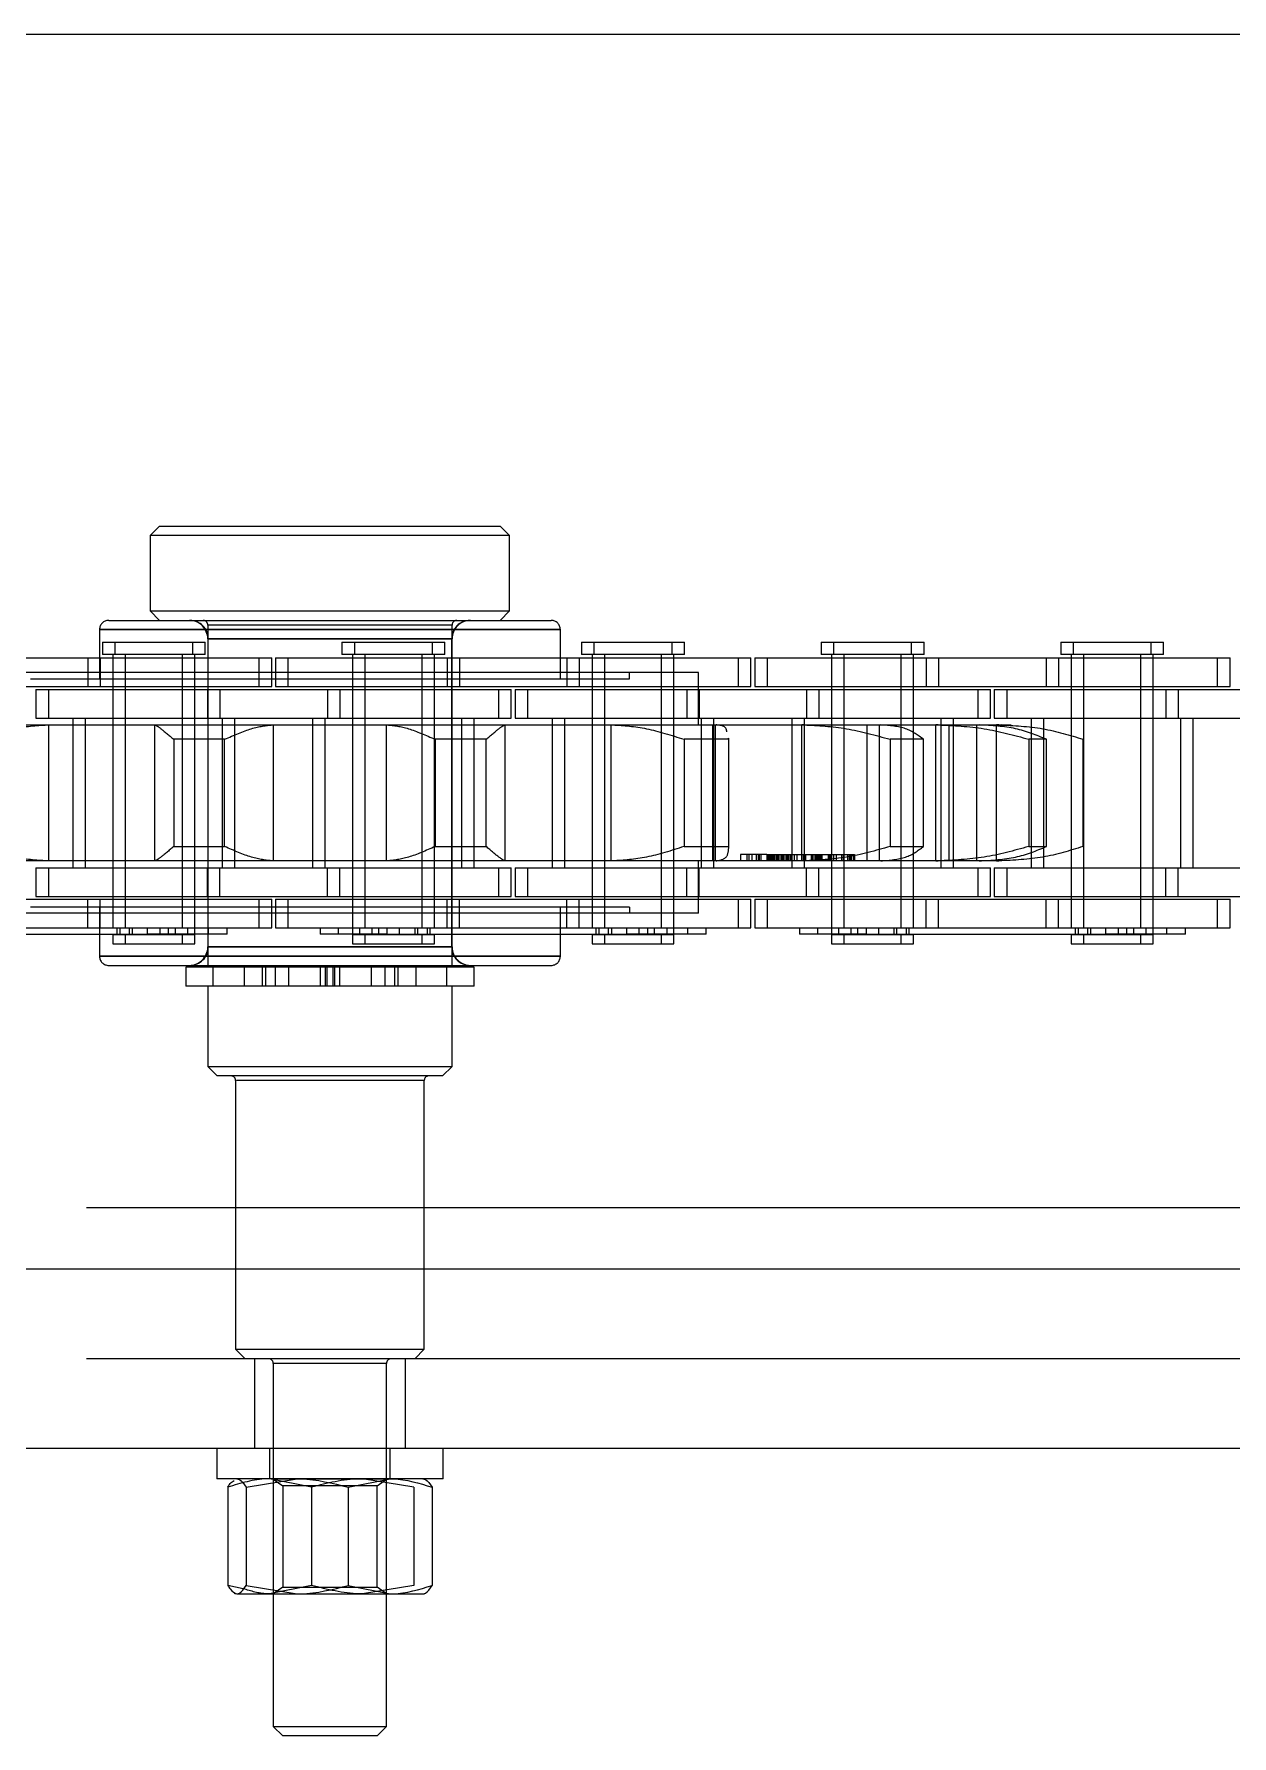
# Model space of a CAD drawing. Header units: metres. Extents: x 0 to 21025, y 0 to 14850.
# Drawn here: x 5082.2 to 5145.7, y 9031.4 to 9121.6 of the extents above; entities that cross this region are included whole.
import ezdxf

# ---------------------------------------------------------------- set-up
doc = ezdxf.new("R2010")
doc.units = ezdxf.units.M
doc.header["$LTSCALE"] = 25
doc.linetypes.add('HIDDEN2', pattern=[4.7625, 3.175, -1.5875])
doc.layers.add('SL4', color=4, linetype='Continuous')
doc.layers.add('ST1', color=7, linetype='HIDDEN2')

msp = doc.modelspace()

# ---------------------------------------------------------------- linework, layer by layer
at = {"layer": 'SL4'}
for p, q in [((4878.736, 9121.619), (5668.493, 9121.619)), ((4878.736, 9056.144), (5668.499, 9056.144)), ((5828.739, 9046.619), (4878.736, 9046.619)), ((5091.896, 9046.619), (5091.896, 9045.019)), ((5103.896, 9045.019), (5103.896, 9046.619)), ((5103.896, 9045.019), (5091.896, 9045.019)), ((5092.481, 9044.572), (5092.481, 9039.365)), ((5093.454, 9044.572), (5096.162, 9045.019)), ((5093.454, 9044.572), (5093.454, 9039.365)), ((5098.869, 9044.572), (5101.09, 9045.019)), ((5098.869, 9044.572), (5098.869, 9039.365)), ((5102.969, 9044.977), (5102.896, 9045.019)), ((5103.311, 9044.572), (5103.311, 9039.365)), ((5093.302, 9039.188), (5092.481, 9039.365)), ((5092.824, 9038.96), (5092.896, 9038.919)), ((5092.968, 9038.919), (5096.162, 9038.919)), ((5093.454, 9039.365), (5096.162, 9038.919)), ((5094.896, 9038.919), (5094.896, 9031.884)), ((5096.162, 9038.919), (5101.09, 9038.919)), ((5098.869, 9039.365), (5101.09, 9038.919)), ((5100.896, 9031.884), (5100.896, 9038.919)), ((5101.09, 9038.919), (5102.893, 9038.919)), ((5102.896, 9038.919), (5102.969, 9038.96)), ((5094.896, 9031.884), (5095.396, 9031.384)), ((5094.896, 9031.884), (5100.896, 9031.884)), ((5100.396, 9031.384), (5100.896, 9031.884)), ((5100.396, 9031.384), (5095.396, 9031.384))]:
    msp.add_line(p, q, dxfattribs=at)
for points, knots in [([(5092.481, 9044.572), (5092.522, 9044.641), (5092.635, 9044.833), (5092.753, 9044.886), (5092.828, 9044.92)], [0, 0, 0, 0, 0.360683, 1, 1, 1, 1]), ([(5092.968, 9045.019), (5093.012, 9045.012), (5093.177, 9044.987), (5093.337, 9044.747), (5093.454, 9044.572)], [0, 0, 0, 0, 0.268634, 1, 1, 1, 1]), ([(5096.162, 9045.019), (5096.226, 9045.018), (5097.14, 9045.012), (5098.036, 9044.784), (5098.869, 9044.572)], [0, 0, 0, 0, 0.070201, 1, 1, 1, 1]), ([(5101.09, 9045.019), (5101.143, 9045.018), (5101.893, 9045.012), (5102.628, 9044.784), (5103.311, 9044.572)], [0, 0, 0, 0, 0.070201, 1, 1, 1, 1]), ([(5102.825, 9045.019), (5102.869, 9045.012), (5103.034, 9044.987), (5103.194, 9044.747), (5103.311, 9044.572)], [0, 0, 0, 0, 0.268634, 1, 1, 1, 1]), ([(5092.481, 9039.365), (5092.522, 9039.298), (5092.681, 9039.036), (5092.846, 9038.969), (5092.968, 9038.919)], [0, 0, 0, 0, 0.257551, 1, 1, 1, 1]), ([(5092.968, 9038.919), (5093.012, 9038.925), (5093.177, 9038.95), (5093.337, 9039.19), (5093.454, 9039.365)], [0, 0, 0, 0, 0.268634, 1, 1, 1, 1]), ([(5096.162, 9038.919), (5096.226, 9038.919), (5097.14, 9038.925), (5098.036, 9039.153), (5098.869, 9039.365)], [0, 0, 0, 0, 0.070201, 1, 1, 1, 1]), ([(5101.09, 9038.919), (5101.143, 9038.919), (5101.893, 9038.925), (5102.628, 9039.153), (5103.311, 9039.365)], [0, 0, 0, 0, 0.0702006, 1, 1, 1, 1]), ([(5102.825, 9038.919), (5102.869, 9038.925), (5103.034, 9038.95), (5103.194, 9039.19), (5103.311, 9039.365)], [0, 0, 0, 0, 0.268634, 1, 1, 1, 1])]:
    msp.add_open_spline(points, degree=3, knots=knots, dxfattribs=at)
at = {"layer": 'ST1'}
for p, q in [((5088.871, 9095.529), (5088.371, 9095.029)), ((5107.421, 9095.029), (5088.371, 9095.029)), ((5088.371, 9095.029), (5088.371, 9091.029)), ((5088.871, 9095.529), (5106.921, 9095.529)), ((5107.421, 9095.029), (5106.921, 9095.529)), ((5107.421, 9091.029), (5107.421, 9095.029)), ((5086.17, 9090.529), (5109.623, 9090.529)), ((5088.371, 9091.029), (5107.421, 9091.029)), ((5088.371, 9091.029), (5088.871, 9090.529)), ((5104.371, 9090.279), (5091.421, 9090.279)), ((5091.421, 9090.279), (5091.421, 9072.239)), ((5104.371, 9072.239), (5104.371, 9090.279)), ((5106.921, 9090.529), (5107.421, 9091.029)), ((5085.681, 9090.04), (5085.681, 9087.44)), ((5085.681, 9090.04), (5110.111, 9090.04)), ((5110.111, 9090.04), (5085.681, 9090.04)), ((5085.836, 9089.384), (5090.633, 9089.384)), ((5085.836, 9089.384), (5085.836, 9088.725)), ((5086.491, 9089.384), (5086.491, 9088.725)), ((5090.633, 9089.384), (5091.288, 9089.384)), ((5090.633, 9088.725), (5090.633, 9089.384)), ((5091.288, 9088.725), (5091.288, 9089.384)), ((5091.421, 9089.551), (5091.421, 9073.216)), ((5104.347, 9089.551), (5091.446, 9089.551)), ((5091.446, 9073.216), (5091.446, 9089.551)), ((5091.446, 9089.551), (5104.347, 9089.551)), ((5098.536, 9089.384), (5103.333, 9089.384)), ((5098.536, 9089.384), (5098.536, 9088.725)), ((5099.191, 9089.384), (5099.191, 9088.725)), ((5103.333, 9089.384), (5103.988, 9089.384)), ((5103.333, 9088.725), (5103.333, 9089.384)), ((5103.988, 9088.725), (5103.988, 9089.384)), ((5104.347, 9089.551), (5104.347, 9073.216)), ((5104.371, 9073.216), (5104.371, 9089.551)), ((5110.111, 9087.44), (5110.111, 9090.04)), ((5111.236, 9089.384), (5116.033, 9089.384)), ((5111.236, 9089.384), (5111.236, 9088.725)), ((5111.891, 9089.384), (5111.891, 9088.725)), ((5116.033, 9089.384), (5116.688, 9089.384)), ((5116.033, 9088.725), (5116.033, 9089.384)), ((5116.688, 9088.725), (5116.688, 9089.384)), ((5123.936, 9089.384), (5128.733, 9089.384)), ((5123.936, 9089.384), (5123.936, 9088.725)), ((5124.591, 9089.384), (5124.591, 9088.725)), ((5128.733, 9089.384), (5129.388, 9089.384)), ((5128.733, 9088.725), (5128.733, 9089.384)), ((5129.388, 9088.725), (5129.388, 9089.384)), ((5136.636, 9089.384), (5141.433, 9089.384)), ((5136.636, 9089.384), (5136.636, 9088.725)), ((5137.291, 9089.384), (5137.291, 9088.725)), ((5141.433, 9089.384), (5142.088, 9089.384)), ((5141.433, 9088.725), (5141.433, 9089.384)), ((5142.088, 9088.725), (5142.088, 9089.384)), ((5078.709, 9088.541), (5085.059, 9088.541)), ((5085.059, 9088.541), (5085.059, 9087.021)), ((5085.059, 9088.541), (5094.154, 9088.541)), ((5085.715, 9088.541), (5085.715, 9087.021)), ((5090.633, 9088.725), (5085.836, 9088.725)), ((5086.389, 9088.725), (5086.389, 9074.227)), ((5086.389, 9088.541), (5086.389, 9087.021)), ((5087.045, 9088.725), (5087.045, 9074.227)), ((5087.045, 9088.541), (5087.045, 9087.021)), ((5090.079, 9074.227), (5090.079, 9088.725)), ((5090.079, 9087.021), (5090.079, 9088.541)), ((5091.288, 9088.725), (5090.633, 9088.725)), ((5090.735, 9074.227), (5090.735, 9088.725)), ((5090.735, 9087.021), (5090.735, 9088.541)), ((5094.154, 9088.541), (5094.81, 9088.541)), ((5094.154, 9087.021), (5094.154, 9088.541)), ((5094.81, 9087.021), (5094.81, 9088.541)), ((5095.014, 9088.541), (5104.109, 9088.541)), ((5095.014, 9088.541), (5095.014, 9087.021)), ((5095.67, 9088.541), (5095.67, 9087.021)), ((5103.333, 9088.725), (5098.536, 9088.725)), ((5099.089, 9088.725), (5099.089, 9074.227)), ((5099.089, 9088.541), (5099.089, 9087.021)), ((5099.745, 9088.725), (5099.745, 9074.227)), ((5099.745, 9088.541), (5099.745, 9087.021)), ((5102.779, 9074.227), (5102.779, 9088.725)), ((5102.779, 9087.021), (5102.779, 9088.541)), ((5103.988, 9088.725), (5103.333, 9088.725)), ((5103.435, 9074.227), (5103.435, 9088.725)), ((5103.435, 9087.021), (5103.435, 9088.541)), ((5104.109, 9088.541), (5104.109, 9087.021)), ((5104.109, 9088.541), (5110.459, 9088.541)), ((5104.765, 9088.541), (5104.765, 9087.021)), ((5110.459, 9088.541), (5110.459, 9087.021)), ((5110.459, 9088.541), (5119.554, 9088.541)), ((5111.115, 9088.541), (5111.115, 9087.021)), ((5116.033, 9088.725), (5111.236, 9088.725)), ((5111.789, 9088.725), (5111.789, 9074.227)), ((5111.789, 9088.541), (5111.789, 9087.021)), ((5112.445, 9088.725), (5112.445, 9074.227)), ((5112.445, 9088.541), (5112.445, 9087.021)), ((5115.479, 9074.227), (5115.479, 9088.725)), ((5115.479, 9087.021), (5115.479, 9088.541)), ((5116.688, 9088.725), (5116.033, 9088.725)), ((5116.135, 9074.227), (5116.135, 9088.725)), ((5116.135, 9087.021), (5116.135, 9088.541)), ((5119.554, 9088.541), (5120.21, 9088.541)), ((5119.554, 9087.021), (5119.554, 9088.541)), ((5120.21, 9087.021), (5120.21, 9088.541)), ((5120.414, 9088.541), (5129.509, 9088.541)), ((5120.414, 9088.541), (5120.414, 9087.021)), ((5121.07, 9088.541), (5121.07, 9087.021)), ((5128.733, 9088.725), (5123.936, 9088.725)), ((5124.489, 9088.725), (5124.489, 9074.227)), ((5124.489, 9088.541), (5124.489, 9087.021)), ((5125.145, 9088.725), (5125.145, 9074.227)), ((5125.145, 9088.541), (5125.145, 9087.021)), ((5128.179, 9074.227), (5128.179, 9088.725)), ((5128.179, 9087.021), (5128.179, 9088.541)), ((5129.388, 9088.725), (5128.733, 9088.725)), ((5128.835, 9074.227), (5128.835, 9088.725)), ((5128.835, 9087.021), (5128.835, 9088.541)), ((5129.509, 9088.541), (5129.509, 9087.021)), ((5129.509, 9088.541), (5135.859, 9088.541)), ((5130.165, 9088.541), (5130.165, 9087.021)), ((5135.859, 9088.541), (5135.859, 9087.021)), ((5135.859, 9088.541), (5144.954, 9088.541)), ((5136.515, 9088.541), (5136.515, 9087.021)), ((5141.433, 9088.725), (5136.636, 9088.725)), ((5137.189, 9088.725), (5137.189, 9074.227)), ((5137.189, 9088.541), (5137.189, 9087.021)), ((5137.845, 9088.725), (5137.845, 9074.227)), ((5137.845, 9088.541), (5137.845, 9087.021)), ((5140.879, 9074.227), (5140.879, 9088.725)), ((5140.879, 9087.021), (5140.879, 9088.541)), ((5142.088, 9088.725), (5141.433, 9088.725)), ((5141.535, 9074.227), (5141.535, 9088.725)), ((5141.535, 9087.021), (5141.535, 9088.541)), ((5144.954, 9088.541), (5145.61, 9088.541)), ((5144.954, 9087.021), (5144.954, 9088.541)), ((5145.61, 9087.021), (5145.61, 9088.541)), ((5117.44, 9087.759), (5078.352, 9087.759)), ((5113.776, 9087.44), (5113.776, 9087.759)), ((5117.44, 9084.989), (5117.44, 9087.759)), ((5078.709, 9087.021), (5085.059, 9087.021)), ((5082.017, 9087.44), (5113.776, 9087.44)), ((5082.314, 9086.869), (5091.409, 9086.869)), ((5082.314, 9086.869), (5082.314, 9085.349)), ((5082.97, 9086.869), (5082.97, 9085.349)), ((5085.059, 9087.021), (5094.154, 9087.021)), ((5086.389, 9086.869), (5086.389, 9085.349)), ((5087.045, 9086.869), (5087.045, 9085.349)), ((5090.079, 9085.349), (5090.079, 9086.869)), ((5090.735, 9085.349), (5090.735, 9086.869)), ((5091.409, 9086.869), (5091.409, 9085.349)), ((5091.409, 9086.869), (5097.759, 9086.869)), ((5092.065, 9086.869), (5092.065, 9085.349)), ((5094.154, 9087.021), (5094.81, 9087.021)), ((5095.014, 9087.021), (5104.109, 9087.021)), ((5097.759, 9086.869), (5097.759, 9085.349)), ((5097.759, 9086.869), (5106.854, 9086.869)), ((5098.415, 9086.869), (5098.415, 9085.349)), ((5099.089, 9086.869), (5099.089, 9085.349)), ((5099.745, 9086.869), (5099.745, 9085.349)), ((5102.779, 9085.349), (5102.779, 9086.869)), ((5103.435, 9085.349), (5103.435, 9086.869)), ((5104.109, 9087.021), (5110.459, 9087.021)), ((5106.854, 9086.869), (5107.51, 9086.869)), ((5106.854, 9085.349), (5106.854, 9086.869)), ((5107.51, 9085.349), (5107.51, 9086.869)), ((5107.714, 9086.869), (5116.809, 9086.869)), ((5107.714, 9086.869), (5107.714, 9085.349)), ((5108.37, 9086.869), (5108.37, 9085.349)), ((5110.459, 9087.021), (5119.554, 9087.021)), ((5111.789, 9086.869), (5111.789, 9085.349)), ((5112.445, 9086.869), (5112.445, 9085.349)), ((5115.479, 9085.349), (5115.479, 9086.869)), ((5116.135, 9085.349), (5116.135, 9086.869)), ((5116.809, 9086.869), (5116.809, 9085.349)), ((5116.809, 9086.869), (5123.159, 9086.869)), ((5117.465, 9086.869), (5117.465, 9085.349)), ((5119.554, 9087.021), (5120.21, 9087.021)), ((5120.414, 9087.021), (5129.509, 9087.021)), ((5123.159, 9086.869), (5123.159, 9085.349)), ((5123.159, 9086.869), (5132.254, 9086.869)), ((5123.815, 9086.869), (5123.815, 9085.349)), ((5124.489, 9086.869), (5124.489, 9085.349)), ((5125.145, 9086.869), (5125.145, 9085.349)), ((5128.179, 9085.349), (5128.179, 9086.869)), ((5128.835, 9085.349), (5128.835, 9086.869)), ((5129.509, 9087.021), (5135.859, 9087.021)), ((5132.254, 9086.869), (5132.91, 9086.869)), ((5132.254, 9085.349), (5132.254, 9086.869)), ((5132.91, 9085.349), (5132.91, 9086.869)), ((5133.114, 9086.869), (5142.209, 9086.869)), ((5133.114, 9086.869), (5133.114, 9085.349)), ((5133.77, 9086.869), (5133.77, 9085.349)), ((5135.859, 9087.021), (5144.954, 9087.021)), ((5137.189, 9086.869), (5137.189, 9085.349)), ((5137.845, 9086.869), (5137.845, 9085.349)), ((5140.879, 9085.349), (5140.879, 9086.869)), ((5141.535, 9085.349), (5141.535, 9086.869)), ((5142.209, 9086.869), (5142.209, 9085.349)), ((5142.209, 9086.869), (5148.559, 9086.869)), ((5142.865, 9086.869), (5142.865, 9085.349)), ((5144.954, 9087.021), (5145.61, 9087.021)), ((5077.422, 9084.989), (5082.904, 9084.989)), ((5082.314, 9085.349), (5091.409, 9085.349)), ((5082.904, 9084.989), (5082.992, 9084.989)), ((5082.992, 9077.779), (5082.992, 9084.989)), ((5082.992, 9084.989), (5088.615, 9084.989)), ((5084.274, 9085.349), (5084.274, 9077.419)), ((5084.93, 9085.349), (5084.93, 9077.419)), ((5086.389, 9085.349), (5086.389, 9077.419)), ((5087.045, 9085.349), (5087.045, 9077.419)), ((5088.615, 9077.779), (5088.615, 9084.989)), ((5088.615, 9084.989), (5088.621, 9084.989)), ((5088.621, 9084.989), (5094.854, 9084.989)), ((5090.079, 9077.419), (5090.079, 9085.349)), ((5090.735, 9077.419), (5090.735, 9085.349)), ((5091.409, 9085.349), (5097.759, 9085.349)), ((5092.194, 9077.419), (5092.194, 9085.349)), ((5092.85, 9077.419), (5092.85, 9085.349)), ((5094.854, 9084.989), (5094.905, 9084.989)), ((5094.905, 9077.779), (5094.905, 9084.989)), ((5094.905, 9084.989), (5100.888, 9084.989)), ((5096.974, 9085.349), (5096.974, 9077.419)), ((5097.63, 9085.349), (5097.63, 9077.419)), ((5097.759, 9085.349), (5106.854, 9085.349)), ((5099.089, 9085.349), (5099.089, 9077.419)), ((5099.745, 9085.349), (5099.745, 9077.419)), ((5100.888, 9077.779), (5100.888, 9084.989)), ((5100.888, 9084.989), (5100.938, 9084.989)), ((5100.938, 9084.989), (5107.172, 9084.989)), ((5102.779, 9077.419), (5102.779, 9085.349)), ((5103.435, 9077.419), (5103.435, 9085.349)), ((5104.894, 9077.419), (5104.894, 9085.349)), ((5105.55, 9077.419), (5105.55, 9085.349)), ((5106.854, 9085.349), (5107.51, 9085.349)), ((5107.172, 9084.989), (5107.178, 9084.989)), ((5107.178, 9077.779), (5107.178, 9084.989)), ((5107.178, 9084.989), (5112.801, 9084.989)), ((5107.714, 9085.349), (5116.809, 9085.349)), ((5109.674, 9085.349), (5109.674, 9077.419)), ((5110.33, 9085.349), (5110.33, 9077.419)), ((5111.789, 9085.349), (5111.789, 9077.419)), ((5112.445, 9085.349), (5112.445, 9077.419)), ((5112.801, 9077.779), (5112.801, 9084.989)), ((5112.801, 9084.989), (5112.889, 9084.989)), ((5112.889, 9084.989), (5118.37, 9084.989)), ((5115.479, 9077.419), (5115.479, 9085.349)), ((5116.135, 9077.419), (5116.135, 9085.349)), ((5116.809, 9085.349), (5123.159, 9085.349)), ((5117.594, 9077.419), (5117.594, 9085.349)), ((5118.182, 9084.989), (5118.182, 9077.779)), ((5118.25, 9077.419), (5118.25, 9085.349)), ((5118.332, 9077.779), (5118.332, 9084.989)), ((5118.37, 9084.989), (5122.916, 9084.989)), ((5122.374, 9085.349), (5122.374, 9077.419)), ((5122.916, 9077.779), (5122.916, 9084.989)), ((5122.916, 9084.989), (5123.031, 9084.989)), ((5123.031, 9084.989), (5122.916, 9084.989)), ((5123.03, 9085.349), (5123.03, 9077.419)), ((5123.031, 9084.989), (5127.1, 9084.989)), ((5123.159, 9085.349), (5132.254, 9085.349)), ((5124.489, 9085.349), (5124.489, 9077.419)), ((5125.145, 9085.349), (5125.145, 9077.419)), ((5126.352, 9084.989), (5126.352, 9077.779)), ((5127.021, 9077.779), (5127.021, 9084.989)), ((5127.1, 9084.989), (5130.013, 9084.989)), ((5128.179, 9077.419), (5128.179, 9085.349)), ((5128.835, 9077.419), (5128.835, 9085.349)), ((5130.013, 9077.779), (5130.013, 9084.989)), ((5130.013, 9084.989), (5130.142, 9084.989)), ((5130.142, 9084.989), (5130.013, 9084.989)), ((5130.142, 9084.989), (5132.306, 9084.989)), ((5130.294, 9077.419), (5130.294, 9085.349)), ((5130.699, 9084.989), (5130.699, 9077.779)), ((5130.95, 9077.419), (5130.95, 9085.349)), ((5132.197, 9077.779), (5132.197, 9084.989)), ((5132.254, 9085.349), (5132.91, 9085.349)), ((5132.306, 9084.989), (5133.237, 9084.989)), ((5133.114, 9085.349), (5142.209, 9085.349)), ((5133.237, 9077.779), (5133.237, 9084.989)), ((5133.237, 9084.989), (5133.363, 9084.989)), ((5133.363, 9084.989), (5133.237, 9084.989)), ((5133.363, 9084.989), (5133.504, 9084.989)), ((5134, 9084.979), (5133.504, 9084.989)), ((5135.074, 9085.349), (5135.074, 9077.419)), ((5135.73, 9085.349), (5135.73, 9077.419)), ((5137.189, 9085.349), (5137.189, 9077.419)), ((5137.845, 9085.349), (5137.845, 9077.419)), ((5140.879, 9077.419), (5140.879, 9085.349)), ((5141.535, 9077.419), (5141.535, 9085.349)), ((5142.209, 9085.349), (5148.559, 9085.349)), ((5142.994, 9077.419), (5142.994, 9085.349)), ((5143.65, 9077.419), (5143.65, 9085.349)), ((5092.316, 9084.227), (5089.614, 9084.227)), ((5089.614, 9084.227), (5089.614, 9078.541)), ((5092.316, 9078.541), (5092.316, 9084.227)), ((5103.477, 9084.227), (5103.477, 9078.541)), ((5106.178, 9084.227), (5103.477, 9084.227)), ((5106.178, 9078.541), (5106.178, 9084.227)), ((5116.667, 9084.227), (5116.667, 9078.541)), ((5119.042, 9084.227), (5116.667, 9084.227)), ((5119.042, 9084.227), (5119.027, 9084.284)), ((5119.042, 9078.541), (5119.042, 9084.227)), ((5119.044, 9078.483), (5119.044, 9084.284)), ((5127.592, 9084.227), (5127.592, 9078.541)), ((5129.356, 9084.227), (5127.592, 9084.227)), ((5129.356, 9078.541), (5129.356, 9084.227)), ((5134.936, 9084.227), (5134.936, 9078.541)), ((5135.875, 9084.227), (5134.936, 9084.227)), ((5135.875, 9078.541), (5135.875, 9084.227)), ((5137.813, 9084.227), (5137.813, 9078.541)), ((5137.836, 9084.227), (5137.813, 9084.227)), ((5137.836, 9078.541), (5137.836, 9084.227)), ((5082.904, 9077.779), (5077.422, 9077.779)), ((5082.992, 9077.779), (5082.904, 9077.779)), ((5088.615, 9077.779), (5082.992, 9077.779)), ((5088.621, 9077.779), (5088.615, 9077.779)), ((5094.854, 9077.779), (5088.621, 9077.779)), ((5089.614, 9078.541), (5092.316, 9078.541)), ((5094.905, 9077.779), (5094.854, 9077.779)), ((5100.888, 9077.779), (5094.905, 9077.779)), ((5100.938, 9077.779), (5100.888, 9077.779)), ((5107.172, 9077.779), (5100.938, 9077.779)), ((5103.477, 9078.541), (5106.178, 9078.541)), ((5107.178, 9077.779), (5107.172, 9077.779)), ((5112.801, 9077.779), (5107.178, 9077.779)), ((5112.889, 9077.779), (5112.801, 9077.779)), ((5118.37, 9077.779), (5112.889, 9077.779)), ((5116.667, 9078.541), (5119.042, 9078.541)), ((5117.44, 9075.009), (5117.44, 9077.779)), ((5122.916, 9077.779), (5118.37, 9077.779)), ((5120.497, 9078.113), (5119.658, 9078.113)), ((5119.658, 9078.113), (5119.658, 9077.779)), ((5119.992, 9078.113), (5119.992, 9077.779)), ((5120.095, 9078.113), (5120.095, 9077.779)), ((5120.265, 9078.113), (5120.265, 9077.779)), ((5120.649, 9078.113), (5120.497, 9078.113)), ((5120.497, 9078.113), (5120.497, 9077.779)), ((5120.6, 9078.113), (5120.6, 9077.779)), ((5121.064, 9078.113), (5120.649, 9078.113)), ((5120.649, 9078.113), (5120.649, 9077.779)), ((5120.741, 9078.113), (5120.741, 9077.779)), ((5121.064, 9078.113), (5123.494, 9078.113)), ((5121.064, 9078.113), (5121.064, 9077.779)), ((5121.123, 9078.113), (5121.123, 9077.779)), ((5121.124, 9078.113), (5121.124, 9077.779)), ((5121.175, 9078.113), (5121.175, 9077.779)), ((5121.187, 9078.113), (5121.187, 9077.779)), ((5121.188, 9078.113), (5121.188, 9077.779)), ((5121.246, 9078.113), (5121.246, 9077.779)), ((5121.322, 9078.113), (5121.322, 9077.779)), ((5121.331, 9078.113), (5121.331, 9077.779)), ((5121.361, 9078.113), (5121.361, 9077.779)), ((5121.436, 9078.113), (5121.436, 9077.779)), ((5121.439, 9078.113), (5121.439, 9077.779)), ((5121.446, 9078.113), (5121.446, 9077.779)), ((5121.459, 9078.113), (5121.459, 9077.779)), ((5121.553, 9078.113), (5121.553, 9077.779)), ((5121.572, 9078.113), (5121.572, 9077.779)), ((5121.58, 9078.113), (5121.58, 9077.779)), ((5121.649, 9078.113), (5121.649, 9077.779)), ((5121.742, 9078.113), (5121.742, 9077.779)), ((5121.826, 9078.113), (5121.826, 9077.779)), ((5121.905, 9078.113), (5121.905, 9077.779)), ((5121.954, 9078.113), (5121.954, 9077.779)), ((5122.058, 9078.113), (5122.058, 9077.779)), ((5122.09, 9078.113), (5122.09, 9077.779)), ((5122.092, 9078.113), (5122.092, 9077.779)), ((5122.126, 9078.113), (5122.126, 9077.779)), ((5122.164, 9078.113), (5122.164, 9077.779)), ((5122.199, 9078.113), (5122.199, 9077.779)), ((5122.202, 9078.113), (5122.202, 9077.779)), ((5122.227, 9078.113), (5122.227, 9077.779)), ((5122.231, 9078.113), (5122.231, 9077.779)), ((5122.319, 9078.113), (5122.319, 9077.779)), ((5122.333, 9078.113), (5122.333, 9077.779)), ((5122.35, 9078.113), (5122.35, 9077.779)), ((5122.368, 9078.113), (5122.368, 9077.779)), ((5122.377, 9078.113), (5122.377, 9077.779)), ((5122.51, 9078.113), (5122.51, 9077.779)), ((5122.669, 9077.779), (5122.669, 9078.113)), ((5123.031, 9077.779), (5122.916, 9077.779)), ((5123.004, 9077.779), (5123.004, 9078.113)), ((5127.1, 9077.779), (5123.031, 9077.779)), ((5123.052, 9078.113), (5123.052, 9077.779)), ((5123.114, 9078.113), (5123.114, 9077.779)), ((5123.413, 9078.113), (5123.413, 9077.779)), ((5123.454, 9078.113), (5123.454, 9077.779)), ((5123.475, 9078.113), (5123.475, 9077.779)), ((5123.494, 9078.113), (5123.884, 9078.113)), ((5123.494, 9078.113), (5123.494, 9077.779)), ((5123.603, 9078.113), (5123.603, 9077.779)), ((5123.649, 9078.113), (5123.649, 9077.779)), ((5123.729, 9078.113), (5123.729, 9077.779)), ((5123.784, 9078.113), (5123.784, 9077.779)), ((5123.838, 9078.113), (5123.838, 9077.779)), ((5123.855, 9078.113), (5123.855, 9077.779)), ((5123.877, 9078.113), (5123.877, 9077.779)), ((5123.884, 9078.113), (5123.884, 9077.779)), ((5123.884, 9078.113), (5124.731, 9078.113)), ((5123.956, 9078.113), (5123.956, 9077.779)), ((5123.98, 9078.113), (5123.98, 9077.779)), ((5124.315, 9078.113), (5124.315, 9077.779)), ((5124.341, 9078.113), (5124.341, 9077.779)), ((5124.387, 9078.113), (5124.387, 9077.779)), ((5124.425, 9078.113), (5124.425, 9077.779)), ((5124.473, 9078.113), (5124.473, 9077.779)), ((5124.595, 9078.113), (5124.595, 9077.779)), ((5124.731, 9078.113), (5124.731, 9077.779)), ((5124.731, 9078.113), (5125.013, 9078.113)), ((5125.013, 9078.113), (5125.097, 9078.113)), ((5125.013, 9078.113), (5125.013, 9077.779)), ((5125.097, 9078.113), (5125.097, 9077.779)), ((5125.097, 9078.113), (5125.422, 9078.113)), ((5125.332, 9078.113), (5125.332, 9077.779)), ((5125.422, 9078.113), (5125.458, 9078.113)), ((5125.422, 9078.113), (5125.422, 9077.779)), ((5125.458, 9078.113), (5125.458, 9077.779)), ((5125.458, 9078.113), (5125.665, 9078.113)), ((5125.501, 9078.113), (5125.501, 9077.779)), ((5125.538, 9078.113), (5125.538, 9077.779)), ((5125.655, 9078.113), (5125.655, 9077.779)), ((5125.665, 9078.113), (5125.665, 9077.779)), ((5125.665, 9078.113), (5125.701, 9078.113)), ((5125.686, 9078.113), (5125.686, 9077.779)), ((5125.701, 9078.113), (5125.701, 9077.779)), ((5130.013, 9077.779), (5127.1, 9077.779)), ((5127.592, 9078.541), (5129.356, 9078.541)), ((5130.142, 9077.779), (5130.013, 9077.779)), ((5130.013, 9077.779), (5130.142, 9077.779)), ((5132.306, 9077.779), (5130.142, 9077.779)), ((5133.237, 9077.779), (5132.306, 9077.779)), ((5133.363, 9077.779), (5133.237, 9077.779)), ((5133.237, 9077.779), (5133.363, 9077.779)), ((5133.504, 9077.779), (5133.363, 9077.779)), ((5134.936, 9078.541), (5135.875, 9078.541)), ((5137.813, 9078.541), (5137.836, 9078.541)), ((5082.314, 9077.419), (5091.409, 9077.419)), ((5082.314, 9077.419), (5082.314, 9075.899)), ((5082.97, 9077.419), (5082.97, 9075.899)), ((5086.389, 9077.419), (5086.389, 9075.899)), ((5087.045, 9077.419), (5087.045, 9075.899)), ((5090.079, 9075.899), (5090.079, 9077.419)), ((5090.735, 9075.899), (5090.735, 9077.419)), ((5091.409, 9075.899), (5091.409, 9077.419)), ((5091.409, 9077.419), (5097.759, 9077.419)), ((5092.065, 9075.899), (5092.065, 9077.419)), ((5097.759, 9075.899), (5097.759, 9077.419)), ((5097.759, 9077.419), (5106.854, 9077.419)), ((5098.415, 9075.899), (5098.415, 9077.419)), ((5099.089, 9077.419), (5099.089, 9075.899)), ((5099.745, 9077.419), (5099.745, 9075.899)), ((5102.779, 9075.899), (5102.779, 9077.419)), ((5103.435, 9075.899), (5103.435, 9077.419)), ((5106.854, 9077.419), (5107.51, 9077.419)), ((5106.854, 9075.899), (5106.854, 9077.419)), ((5107.51, 9075.899), (5107.51, 9077.419)), ((5107.714, 9077.419), (5116.809, 9077.419)), ((5107.714, 9077.419), (5107.714, 9075.899)), ((5108.37, 9077.419), (5108.37, 9075.899)), ((5111.789, 9077.419), (5111.789, 9075.899)), ((5112.445, 9077.419), (5112.445, 9075.899)), ((5115.479, 9075.899), (5115.479, 9077.419)), ((5116.135, 9075.899), (5116.135, 9077.419)), ((5116.809, 9075.899), (5116.809, 9077.419)), ((5116.809, 9077.419), (5123.159, 9077.419)), ((5117.465, 9075.899), (5117.465, 9077.419)), ((5123.159, 9075.899), (5123.159, 9077.419)), ((5123.159, 9077.419), (5132.254, 9077.419)), ((5123.815, 9075.899), (5123.815, 9077.419)), ((5124.489, 9077.419), (5124.489, 9075.899)), ((5125.145, 9077.419), (5125.145, 9075.899)), ((5128.179, 9075.899), (5128.179, 9077.419)), ((5128.835, 9075.899), (5128.835, 9077.419)), ((5132.254, 9077.419), (5132.91, 9077.419)), ((5132.254, 9075.899), (5132.254, 9077.419)), ((5132.91, 9075.899), (5132.91, 9077.419)), ((5133.114, 9077.419), (5142.209, 9077.419)), ((5133.114, 9077.419), (5133.114, 9075.899)), ((5133.77, 9077.419), (5133.77, 9075.899)), ((5137.189, 9077.419), (5137.189, 9075.899)), ((5137.845, 9077.419), (5137.845, 9075.899)), ((5140.879, 9075.899), (5140.879, 9077.419)), ((5141.535, 9075.899), (5141.535, 9077.419)), ((5142.209, 9075.899), (5142.209, 9077.419)), ((5142.209, 9077.419), (5148.559, 9077.419)), ((5142.865, 9075.899), (5142.865, 9077.419)), ((5082.314, 9075.899), (5091.409, 9075.899)), ((5091.409, 9075.899), (5097.759, 9075.899)), ((5097.759, 9075.899), (5106.854, 9075.899)), ((5106.854, 9075.899), (5107.51, 9075.899)), ((5107.714, 9075.899), (5116.809, 9075.899)), ((5116.809, 9075.899), (5123.159, 9075.899)), ((5123.159, 9075.899), (5132.254, 9075.899)), ((5132.254, 9075.899), (5132.91, 9075.899)), ((5133.114, 9075.899), (5142.209, 9075.899)), ((5142.209, 9075.899), (5148.559, 9075.899)), ((5117.44, 9075.009), (5078.352, 9075.009)), ((5078.709, 9075.747), (5085.059, 9075.747)), ((5113.776, 9075.327), (5082.017, 9075.327)), ((5085.059, 9074.227), (5085.059, 9075.747)), ((5085.059, 9075.747), (5094.154, 9075.747)), ((5085.681, 9075.327), (5085.681, 9072.727)), ((5085.715, 9074.227), (5085.715, 9075.747)), ((5086.389, 9075.747), (5086.389, 9074.227)), ((5087.045, 9075.747), (5087.045, 9074.227)), ((5090.079, 9074.227), (5090.079, 9075.747)), ((5090.735, 9073.894), (5090.735, 9075.747)), ((5094.154, 9075.747), (5094.81, 9075.747)), ((5094.154, 9074.227), (5094.154, 9075.747)), ((5094.81, 9074.227), (5094.81, 9075.747)), ((5095.014, 9075.747), (5104.109, 9075.747)), ((5095.014, 9075.747), (5095.014, 9074.227)), ((5095.67, 9075.747), (5095.67, 9074.227)), ((5099.089, 9075.747), (5099.089, 9073.894)), ((5099.745, 9075.747), (5099.745, 9074.227)), ((5102.779, 9074.227), (5102.779, 9075.747)), ((5103.435, 9074.227), (5103.435, 9075.747)), ((5104.109, 9074.227), (5104.109, 9075.747)), ((5104.109, 9075.747), (5110.459, 9075.747)), ((5104.765, 9074.227), (5104.765, 9075.747)), ((5110.111, 9072.727), (5110.111, 9075.327)), ((5110.459, 9074.227), (5110.459, 9075.747)), ((5110.459, 9075.747), (5119.554, 9075.747)), ((5111.115, 9074.227), (5111.115, 9075.747)), ((5111.789, 9075.747), (5111.789, 9074.227)), ((5112.445, 9075.747), (5112.445, 9074.227)), ((5113.776, 9075.327), (5113.776, 9075.009)), ((5115.479, 9074.227), (5115.479, 9075.747)), ((5116.135, 9073.894), (5116.135, 9075.747)), ((5119.554, 9075.747), (5120.21, 9075.747)), ((5119.554, 9074.227), (5119.554, 9075.747)), ((5120.21, 9074.227), (5120.21, 9075.747)), ((5120.414, 9075.747), (5129.509, 9075.747)), ((5120.414, 9075.747), (5120.414, 9074.227)), ((5121.07, 9075.747), (5121.07, 9074.227)), ((5124.489, 9075.747), (5124.489, 9073.894)), ((5125.145, 9075.747), (5125.145, 9074.227)), ((5128.179, 9074.227), (5128.179, 9075.747)), ((5128.835, 9074.227), (5128.835, 9075.747)), ((5129.509, 9074.227), (5129.509, 9075.747)), ((5129.509, 9075.747), (5135.859, 9075.747)), ((5130.165, 9074.227), (5130.165, 9075.747)), ((5135.859, 9074.227), (5135.859, 9075.747)), ((5135.859, 9075.747), (5144.954, 9075.747)), ((5136.515, 9074.227), (5136.515, 9075.747)), ((5137.189, 9075.747), (5137.189, 9074.227)), ((5137.845, 9075.747), (5137.845, 9074.227)), ((5140.879, 9074.227), (5140.879, 9075.747)), ((5141.535, 9073.894), (5141.535, 9075.747)), ((5144.954, 9075.747), (5145.61, 9075.747)), ((5144.954, 9074.227), (5144.954, 9075.747)), ((5145.61, 9074.227), (5145.61, 9075.747)), ((5078.709, 9074.227), (5085.059, 9074.227)), ((5085.059, 9074.227), (5094.154, 9074.227)), ((5086.615, 9073.894), (5086.615, 9074.227)), ((5086.758, 9074.227), (5086.758, 9073.858)), ((5087.271, 9073.894), (5087.271, 9074.227)), ((5087.414, 9074.227), (5087.414, 9073.858)), ((5088.234, 9073.894), (5088.234, 9074.227)), ((5088.89, 9073.894), (5088.89, 9074.227)), ((5089.341, 9073.894), (5089.341, 9074.227)), ((5089.71, 9073.858), (5089.71, 9074.227)), ((5090.366, 9073.858), (5090.366, 9074.227)), ((5091.465, 9073.894), (5091.465, 9074.227)), ((5092.442, 9073.894), (5092.442, 9074.227)), ((5094.154, 9074.227), (5094.81, 9074.227)), ((5095.014, 9074.227), (5104.109, 9074.227)), ((5097.382, 9074.227), (5097.382, 9073.894)), ((5098.359, 9073.894), (5098.359, 9074.227)), ((5099.458, 9074.227), (5099.458, 9073.858)), ((5100.114, 9074.227), (5100.114, 9073.858)), ((5100.483, 9073.894), (5100.483, 9074.227)), ((5100.934, 9073.894), (5100.934, 9074.227)), ((5101.59, 9073.894), (5101.59, 9074.227)), ((5102.41, 9073.858), (5102.41, 9074.227)), ((5102.553, 9073.894), (5102.553, 9074.227)), ((5103.066, 9073.858), (5103.066, 9074.227)), ((5103.209, 9073.894), (5103.209, 9074.227)), ((5104.109, 9074.227), (5110.459, 9074.227)), ((5110.459, 9074.227), (5119.554, 9074.227)), ((5112.015, 9073.894), (5112.015, 9074.227)), ((5112.158, 9074.227), (5112.158, 9073.858)), ((5112.671, 9073.894), (5112.671, 9074.227)), ((5112.814, 9074.227), (5112.814, 9073.858)), ((5113.634, 9073.894), (5113.634, 9074.227)), ((5114.29, 9073.894), (5114.29, 9074.227)), ((5114.741, 9073.894), (5114.741, 9074.227)), ((5115.11, 9073.858), (5115.11, 9074.227)), ((5115.766, 9073.858), (5115.766, 9074.227)), ((5116.865, 9073.894), (5116.865, 9074.227)), ((5117.842, 9073.894), (5117.842, 9074.227)), ((5119.554, 9074.227), (5120.21, 9074.227)), ((5120.414, 9074.227), (5129.509, 9074.227)), ((5122.782, 9074.227), (5122.782, 9073.894)), ((5123.759, 9073.894), (5123.759, 9074.227)), ((5124.858, 9074.227), (5124.858, 9073.858)), ((5125.514, 9074.227), (5125.514, 9073.858)), ((5125.883, 9073.894), (5125.883, 9074.227)), ((5126.334, 9073.894), (5126.334, 9074.227)), ((5126.99, 9073.894), (5126.99, 9074.227)), ((5127.81, 9073.858), (5127.81, 9074.227)), ((5127.953, 9073.894), (5127.953, 9074.227)), ((5128.466, 9073.858), (5128.466, 9074.227)), ((5128.609, 9073.894), (5128.609, 9074.227)), ((5129.509, 9074.227), (5135.859, 9074.227)), ((5135.859, 9074.227), (5144.954, 9074.227)), ((5137.415, 9073.894), (5137.415, 9074.227)), ((5137.558, 9074.227), (5137.558, 9073.858)), ((5138.071, 9073.894), (5138.071, 9074.227)), ((5138.214, 9074.227), (5138.214, 9073.858)), ((5139.034, 9073.894), (5139.034, 9074.227)), ((5139.69, 9073.894), (5139.69, 9074.227)), ((5140.141, 9073.894), (5140.141, 9074.227)), ((5140.51, 9073.858), (5140.51, 9074.227)), ((5141.166, 9073.858), (5141.166, 9074.227)), ((5142.265, 9073.894), (5142.265, 9074.227)), ((5143.242, 9073.894), (5143.242, 9074.227)), ((5144.954, 9074.227), (5145.61, 9074.227)), ((5075.534, 9073.894), (5088.234, 9073.894)), ((5090.079, 9073.858), (5086.389, 9073.858)), ((5086.389, 9073.858), (5086.389, 9073.384)), ((5086.389, 9073.384), (5090.079, 9073.384)), ((5087.045, 9073.858), (5087.045, 9073.384)), ((5091.465, 9073.894), (5088.234, 9073.894)), ((5090.735, 9073.858), (5090.079, 9073.858)), ((5090.079, 9073.384), (5090.079, 9073.858)), ((5090.079, 9073.384), (5090.735, 9073.384)), ((5090.735, 9073.384), (5090.735, 9073.858)), ((5104.347, 9073.216), (5091.446, 9073.216)), ((5091.446, 9073.216), (5104.347, 9073.216)), ((5092.442, 9073.894), (5091.465, 9073.894)), ((5100.934, 9073.894), (5097.382, 9073.894)), ((5102.779, 9073.858), (5099.089, 9073.858)), ((5099.089, 9073.858), (5099.089, 9073.384)), ((5099.089, 9073.384), (5102.779, 9073.384)), ((5099.745, 9073.858), (5099.745, 9073.384)), ((5100.934, 9073.894), (5113.634, 9073.894)), ((5103.435, 9073.858), (5102.779, 9073.858)), ((5102.779, 9073.384), (5102.779, 9073.858)), ((5102.779, 9073.384), (5103.435, 9073.384)), ((5103.435, 9073.384), (5103.435, 9073.858)), ((5115.479, 9073.858), (5111.789, 9073.858)), ((5111.789, 9073.858), (5111.789, 9073.384)), ((5111.789, 9073.384), (5115.479, 9073.384)), ((5112.445, 9073.858), (5112.445, 9073.384)), ((5116.865, 9073.894), (5113.634, 9073.894)), ((5116.135, 9073.858), (5115.479, 9073.858)), ((5115.479, 9073.384), (5115.479, 9073.858)), ((5115.479, 9073.384), (5116.135, 9073.384)), ((5116.135, 9073.384), (5116.135, 9073.858)), ((5117.842, 9073.894), (5116.865, 9073.894)), ((5126.334, 9073.894), (5122.782, 9073.894)), ((5128.179, 9073.858), (5124.489, 9073.858)), ((5124.489, 9073.858), (5124.489, 9073.384)), ((5124.489, 9073.384), (5128.179, 9073.384)), ((5125.145, 9073.858), (5125.145, 9073.384)), ((5126.334, 9073.894), (5139.034, 9073.894)), ((5128.835, 9073.858), (5128.179, 9073.858)), ((5128.179, 9073.384), (5128.179, 9073.858)), ((5128.179, 9073.384), (5128.835, 9073.384)), ((5128.835, 9073.384), (5128.835, 9073.858)), ((5140.879, 9073.858), (5137.189, 9073.858)), ((5137.189, 9073.858), (5137.189, 9073.384)), ((5137.189, 9073.384), (5140.879, 9073.384)), ((5137.845, 9073.858), (5137.845, 9073.384)), ((5142.265, 9073.894), (5139.034, 9073.894)), ((5141.535, 9073.858), (5140.879, 9073.858)), ((5140.879, 9073.384), (5140.879, 9073.858)), ((5140.879, 9073.384), (5141.535, 9073.384)), ((5141.535, 9073.384), (5141.535, 9073.858)), ((5143.242, 9073.894), (5142.265, 9073.894)), ((5085.681, 9072.727), (5110.111, 9072.727)), ((5110.111, 9072.727), (5085.681, 9072.727)), ((5086.17, 9072.239), (5109.623, 9072.239)), ((5091.696, 9072.239), (5091.696, 9071.139)), ((5104.096, 9071.139), (5104.096, 9072.239)), ((5105.54, 9072.139), (5090.253, 9072.139)), ((5090.253, 9072.139), (5090.253, 9071.139)), ((5091.696, 9072.139), (5091.696, 9071.139)), ((5093.349, 9072.139), (5093.349, 9071.139)), ((5094.3, 9072.139), (5094.3, 9071.139)), ((5094.475, 9072.139), (5094.475, 9071.139)), ((5094.992, 9072.139), (5094.992, 9071.139)), ((5095.696, 9072.139), (5095.696, 9071.139)), ((5097.396, 9071.139), (5097.396, 9072.139)), ((5097.646, 9072.139), (5097.646, 9071.139)), ((5097.735, 9072.139), (5097.735, 9071.139)), ((5098.058, 9072.139), (5098.058, 9071.139)), ((5098.146, 9072.139), (5098.146, 9071.139)), ((5098.396, 9072.139), (5098.396, 9071.139)), ((5100.096, 9071.139), (5100.096, 9072.139)), ((5100.801, 9072.139), (5100.801, 9071.139)), ((5101.317, 9072.139), (5101.317, 9071.139)), ((5101.493, 9072.139), (5101.493, 9071.139)), ((5102.444, 9072.139), (5102.444, 9071.139)), ((5104.096, 9071.139), (5104.096, 9072.139)), ((5105.54, 9071.139), (5105.54, 9072.139)), ((5105.54, 9071.139), (5090.253, 9071.139)), ((5091.421, 9071.139), (5091.421, 9066.884)), ((5104.371, 9066.884), (5104.371, 9071.139)), ((5091.421, 9066.884), (5104.371, 9066.884)), ((5091.421, 9066.884), (5091.921, 9066.384)), ((5103.871, 9066.384), (5104.371, 9066.884)), ((5103.871, 9066.384), (5091.921, 9066.384)), ((5092.896, 9066.134), (5092.896, 9051.884)), ((5102.896, 9066.134), (5092.943, 9066.134)), ((5102.896, 9051.884), (5102.896, 9066.134)), ((5878.736, 9059.381), (4878.736, 9059.381)), ((4878.736, 9056.144), (5668.499, 9056.144)), ((5092.896, 9051.884), (5102.896, 9051.884)), ((5092.896, 9051.884), (5093.396, 9051.384)), ((5102.396, 9051.384), (5102.896, 9051.884)), ((5878.736, 9051.381), (4878.736, 9051.381)), ((5102.396, 9051.384), (5093.396, 9051.384)), ((5093.896, 9051.381), (5093.896, 9046.619)), ((5100.896, 9051.134), (5094.896, 9051.134)), ((5094.896, 9051.134), (5094.896, 9038.919)), ((5100.896, 9038.919), (5100.896, 9051.134)), ((5101.896, 9046.619), (5101.896, 9051.381)), ((5094.696, 9046.619), (5094.696, 9045.019)), ((5101.096, 9045.019), (5101.096, 9046.619)), ((5096.923, 9044.572), (5094.702, 9045.019)), ((5094.896, 9045.019), (5094.896, 9044.993)), ((5100.896, 9044.993), (5094.896, 9044.993)), ((5094.896, 9044.993), (5095.396, 9044.643)), ((5095.432, 9044.643), (5095.396, 9044.643)), ((5095.396, 9044.643), (5095.396, 9039.269)), ((5100.396, 9044.643), (5095.432, 9044.643)), ((5096.923, 9044.572), (5096.923, 9039.365)), ((5102.338, 9044.572), (5099.631, 9045.019)), ((5100.396, 9044.643), (5100.896, 9044.993)), ((5100.396, 9039.269), (5100.396, 9044.643)), ((5100.896, 9044.993), (5100.896, 9045.019)), ((5102.338, 9044.572), (5102.338, 9039.365)), ((5096.923, 9039.365), (5094.702, 9038.919)), ((5095.396, 9039.269), (5094.896, 9038.919)), ((5095.396, 9039.269), (5100.396, 9039.269)), ((5102.338, 9039.365), (5099.631, 9038.919)), ((5100.896, 9038.919), (5100.396, 9039.269))]:
    msp.add_line(p, q, dxfattribs=at)
for centre, radius, start, end in [((5086.17, 9090.04), 0.489, 90, 180), ((5090.444, 9089.551), 0.977, 0, 90), ((5090.471, 9089.553), 0.975, 359.89099, 89.89057), ((5091.171, 9090.279), 0.25, 0, 90), ((5105.322, 9089.553), 0.975, 90.10943, 180.10901), ((5104.621, 9090.279), 0.25, 90, 180), ((5105.349, 9089.551), 0.977, 90, 180), ((5109.623, 9090.04), 0.489, 0, 90), ((5090.444, 9073.216), 0.977, 270, 0), ((5090.471, 9073.214), 0.975, 270.10943, 0.10901), ((5105.322, 9073.214), 0.975, 179.89099, 269.89057), ((5105.349, 9073.216), 0.977, 180, 270), ((5086.17, 9072.727), 0.489, 180, 270), ((5109.623, 9072.727), 0.489, 270, 0), ((5092.646, 9066.134), 0.25, 0, 90), ((5103.146, 9066.134), 0.25, 90, 180), ((5094.646, 9051.134), 0.25, 0, 90), ((5101.146, 9051.134), 0.25, 90, 180)]:
    msp.add_arc(centre, radius, start, end, dxfattribs=at)
for points, knots in [([(5079.126, 9084.227), (5079.803, 9084.443), (5081.156, 9084.875), (5082.322, 9084.951), (5082.904, 9084.989)], [0, 0, 0, 0, 0.500514, 1, 1, 1, 1]), ([(5088.621, 9084.989), (5088.697, 9084.951), (5088.85, 9084.876), (5089.359, 9084.443), (5089.614, 9084.227)], [0, 0, 0, 0, 0.499098, 1, 1, 1, 1]), ([(5092.316, 9084.227), (5092.811, 9084.443), (5093.802, 9084.875), (5094.504, 9084.951), (5094.854, 9084.989)], [0, 0, 0, 0, 0.500261, 1, 1, 1, 1]), ([(5100.938, 9084.989), (5101.289, 9084.951), (5101.99, 9084.875), (5102.981, 9084.443), (5103.477, 9084.227)], [0, 0, 0, 0, 0.499419, 1, 1, 1, 1]), ([(5106.178, 9084.227), (5106.433, 9084.443), (5106.942, 9084.875), (5107.095, 9084.951), (5107.172, 9084.989)], [0, 0, 0, 0, 0.500133, 1, 1, 1, 1]), ([(5112.889, 9084.989), (5113.471, 9084.951), (5114.637, 9084.875), (5115.99, 9084.443), (5116.667, 9084.227)], [0, 0, 0, 0, 0.499479, 1, 1, 1, 1]), ([(5118.939, 9084.623), (5118.929, 9084.681), (5118.885, 9084.94), (5118.595, 9084.967), (5118.37, 9084.989)], [0, 0, 0, 0, 0.226088, 1, 1, 1, 1]), ([(5123.031, 9084.989), (5123.775, 9084.951), (5125.264, 9084.875), (5126.816, 9084.443), (5127.592, 9084.227)], [0, 0, 0, 0, 0.499464, 1, 1, 1, 1]), ([(5129.356, 9084.227), (5129.069, 9084.443), (5128.496, 9084.875), (5127.565, 9084.951), (5127.1, 9084.989)], [0, 0, 0, 0, 0.500513, 1, 1, 1, 1]), ([(5130.142, 9084.989), (5130.957, 9084.951), (5132.59, 9084.876), (5134.153, 9084.443), (5134.936, 9084.227)], [0, 0, 0, 0, 0.499124, 1, 1, 1, 1]), ([(5135.875, 9084.227), (5135.353, 9084.443), (5134.31, 9084.875), (5132.974, 9084.951), (5132.306, 9084.989)], [0, 0, 0, 0, 0.500534, 1, 1, 1, 1]), ([(5133.363, 9084.989), (5134.151, 9084.951), (5135.731, 9084.876), (5137.118, 9084.443), (5137.813, 9084.227)], [0, 0, 0, 0, 0.499098, 1, 1, 1, 1]), ([(5082.904, 9077.779), (5082.322, 9077.816), (5081.156, 9077.892), (5079.803, 9078.324), (5079.126, 9078.541)], [0, 0, 0, 0, 0.499479, 1, 1, 1, 1]), ([(5089.614, 9078.541), (5089.36, 9078.324), (5088.85, 9077.892), (5088.697, 9077.816), (5088.621, 9077.779)], [0, 0, 0, 0, 0.500133, 1, 1, 1, 1]), ([(5094.854, 9077.779), (5094.504, 9077.816), (5093.802, 9077.892), (5092.812, 9078.324), (5092.316, 9078.541)], [0, 0, 0, 0, 0.499419, 1, 1, 1, 1]), ([(5103.477, 9078.541), (5102.981, 9078.324), (5101.991, 9077.892), (5101.289, 9077.816), (5100.938, 9077.779)], [0, 0, 0, 0, 0.500261, 1, 1, 1, 1]), ([(5107.172, 9077.779), (5107.096, 9077.816), (5106.943, 9077.892), (5106.434, 9078.324), (5106.178, 9078.541)], [0, 0, 0, 0, 0.499098, 1, 1, 1, 1]), ([(5116.667, 9078.541), (5115.99, 9078.324), (5114.637, 9077.892), (5113.471, 9077.816), (5112.889, 9077.779)], [0, 0, 0, 0, 0.500514, 1, 1, 1, 1]), ([(5118.37, 9077.779), (5118.577, 9077.816), (5118.992, 9077.892), (5119.025, 9078.324), (5119.042, 9078.541)], [0, 0, 0, 0, 0.4994271, 1, 1, 1, 1]), ([(5127.592, 9078.541), (5126.816, 9078.324), (5125.264, 9077.892), (5123.775, 9077.816), (5123.031, 9077.779)], [0, 0, 0, 0, 0.500529, 1, 1, 1, 1]), ([(5127.1, 9077.779), (5127.565, 9077.816), (5128.496, 9077.892), (5129.069, 9078.324), (5129.356, 9078.541)], [0, 0, 0, 0, 0.49948, 1, 1, 1, 1]), ([(5134.936, 9078.541), (5134.154, 9078.324), (5132.591, 9077.892), (5130.958, 9077.816), (5130.142, 9077.779)], [0, 0, 0, 0, 0.500152, 1, 1, 1, 1]), ([(5132.306, 9077.779), (5132.974, 9077.816), (5134.31, 9077.892), (5135.353, 9078.324), (5135.875, 9078.541)], [0, 0, 0, 0, 0.499459, 1, 1, 1, 1]), ([(5137.813, 9078.541), (5137.119, 9078.324), (5135.732, 9077.892), (5134.153, 9077.816), (5133.363, 9077.779)], [0, 0, 0, 0, 0.500133, 1, 1, 1, 1]), ([(5094.702, 9045.019), (5094.65, 9045.018), (5093.9, 9045.012), (5093.165, 9044.784), (5092.481, 9044.572)], [0, 0, 0, 0, 0.0702006, 1, 1, 1, 1]), ([(5099.631, 9045.019), (5099.567, 9045.018), (5098.652, 9045.012), (5097.756, 9044.784), (5096.923, 9044.572)], [0, 0, 0, 0, 0.070201, 1, 1, 1, 1]), ([(5094.702, 9038.919), (5094.65, 9038.919), (5094.177, 9038.921), (5093.714, 9039.063), (5093.302, 9039.188)], [0, 0, 0, 0, 0.111415, 1, 1, 1, 1]), ([(5099.631, 9038.919), (5099.567, 9038.919), (5098.652, 9038.925), (5097.756, 9039.153), (5096.923, 9039.365)], [0, 0, 0, 0, 0.070201, 1, 1, 1, 1])]:
    msp.add_open_spline(points, degree=3, knots=knots, dxfattribs=at)

doc.saveas('drawing.dxf')
